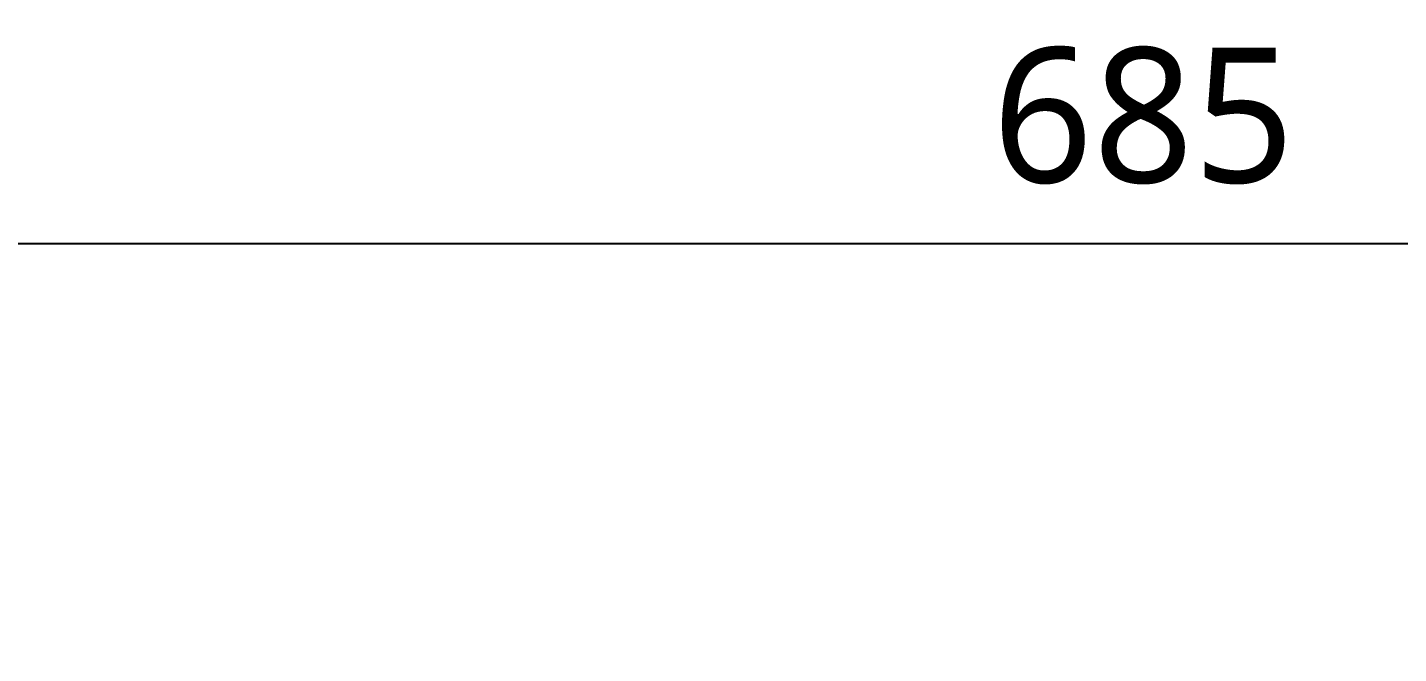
# Model space of a CAD drawing. Extents: x 2759 to 9191, y -64 to 2464.
# Drawn here: x 6710.8 to 6964.5, y 1885.6 to 2001.5 of the extents above; entities that cross this region are included whole.
import ezdxf

# ---------------------------------------------------------------- set-up
doc = ezdxf.new("R2010")
doc.units = 0
doc.header["$LTSCALE"] = 20
doc.header["$MEASUREMENT"] = 0
doc.layers.get('0').update_dxf_attribs({"linetype": 'CONTINUOUS'})
doc.layers.get('DEFPOINTS').update_dxf_attribs({"linetype": 'CONTINUOUS'})
doc.styles.get("Standard").update_dxf_attribs({"font": 'NanumGothic.ttf'})
doc.dimstyles.get("Standard").update_dxf_attribs({"dimtxt": 2.7, "dimasz": 2.5, "dimexe": 1.5, "dimexo": 1.5, "dimgap": 1.5, "dimtad": 1, "dimdec": 0, "dimlfac": 10, "dimzin": 0, "dimdsep": 46, "dimtxsty": 'Standard', "dimcen": 0, "dimclrt": 2, "dimadec": 0, "dimazin": 0, "dimtfac": 1, "dimtdec": 0, "dimtmove": 0, "dimatfit": 3, "dimfxl": 0, "dimtolj": 1, "dimtzin": 0, "dimarcsym": 0})

# ---------------------------------------------------------------- blocks, each defined once
blk = doc.blocks.new('*D28')
at = {"color": 3, "lineweight": -2}
for p, q in [((6574.99, 1685.19), (6574.99, 1966.5)), ((7259.58, 1685.19), (7259.58, 1966.5)), ((6594.99, 1961.5), (7239.58, 1961.5))]:
    blk.add_line(p, q, dxfattribs=at)
at = {"color": 3}
for points in [[(6594.99, 1964.83), (6594.99, 1958.17), (6574.99, 1961.5)], [(7239.58, 1964.83), (7239.58, 1958.17), (7259.58, 1961.5)]]:
    blk.add_solid(points, dxfattribs=at)
at = {"layer": 'DEFPOINTS', "color": 0}
for p in [(7259.58, 1961.5), (6574.99, 1683.69), (7259.58, 1683.69)]:
    blk.add_point(p, dxfattribs=at)
at = {"color": 2, "insert": (6917.29, 1985.11), "char_height": 25, "attachment_point": 5}
blk.add_mtext('\\A1;685', dxfattribs=at)

msp = doc.modelspace()

# ---------------------------------------------------------------- dimensions: what is measured, and where the dimension line sits
dim = msp.add_linear_dim(base=(7259.58, 1961.5), p1=(6574.99, 1683.69), p2=(7259.58, 1683.69), dimstyle='Standard', override={"dimtxt": 25, "dimasz": 20, "dimexe": 5, "dimgap": 10, "dimlfac": 1, "dimzin": 12, "dimpost": '', "dimclrd": 3, "dimclre": 3, "dimazin": 2, "dimarcsym": 1})
dim.commit()
dim.dimension.update_dxf_attribs({"geometry": '*D28', "text_midpoint": (6917.29, 1985.11)})

doc.saveas('drawing.dxf')
